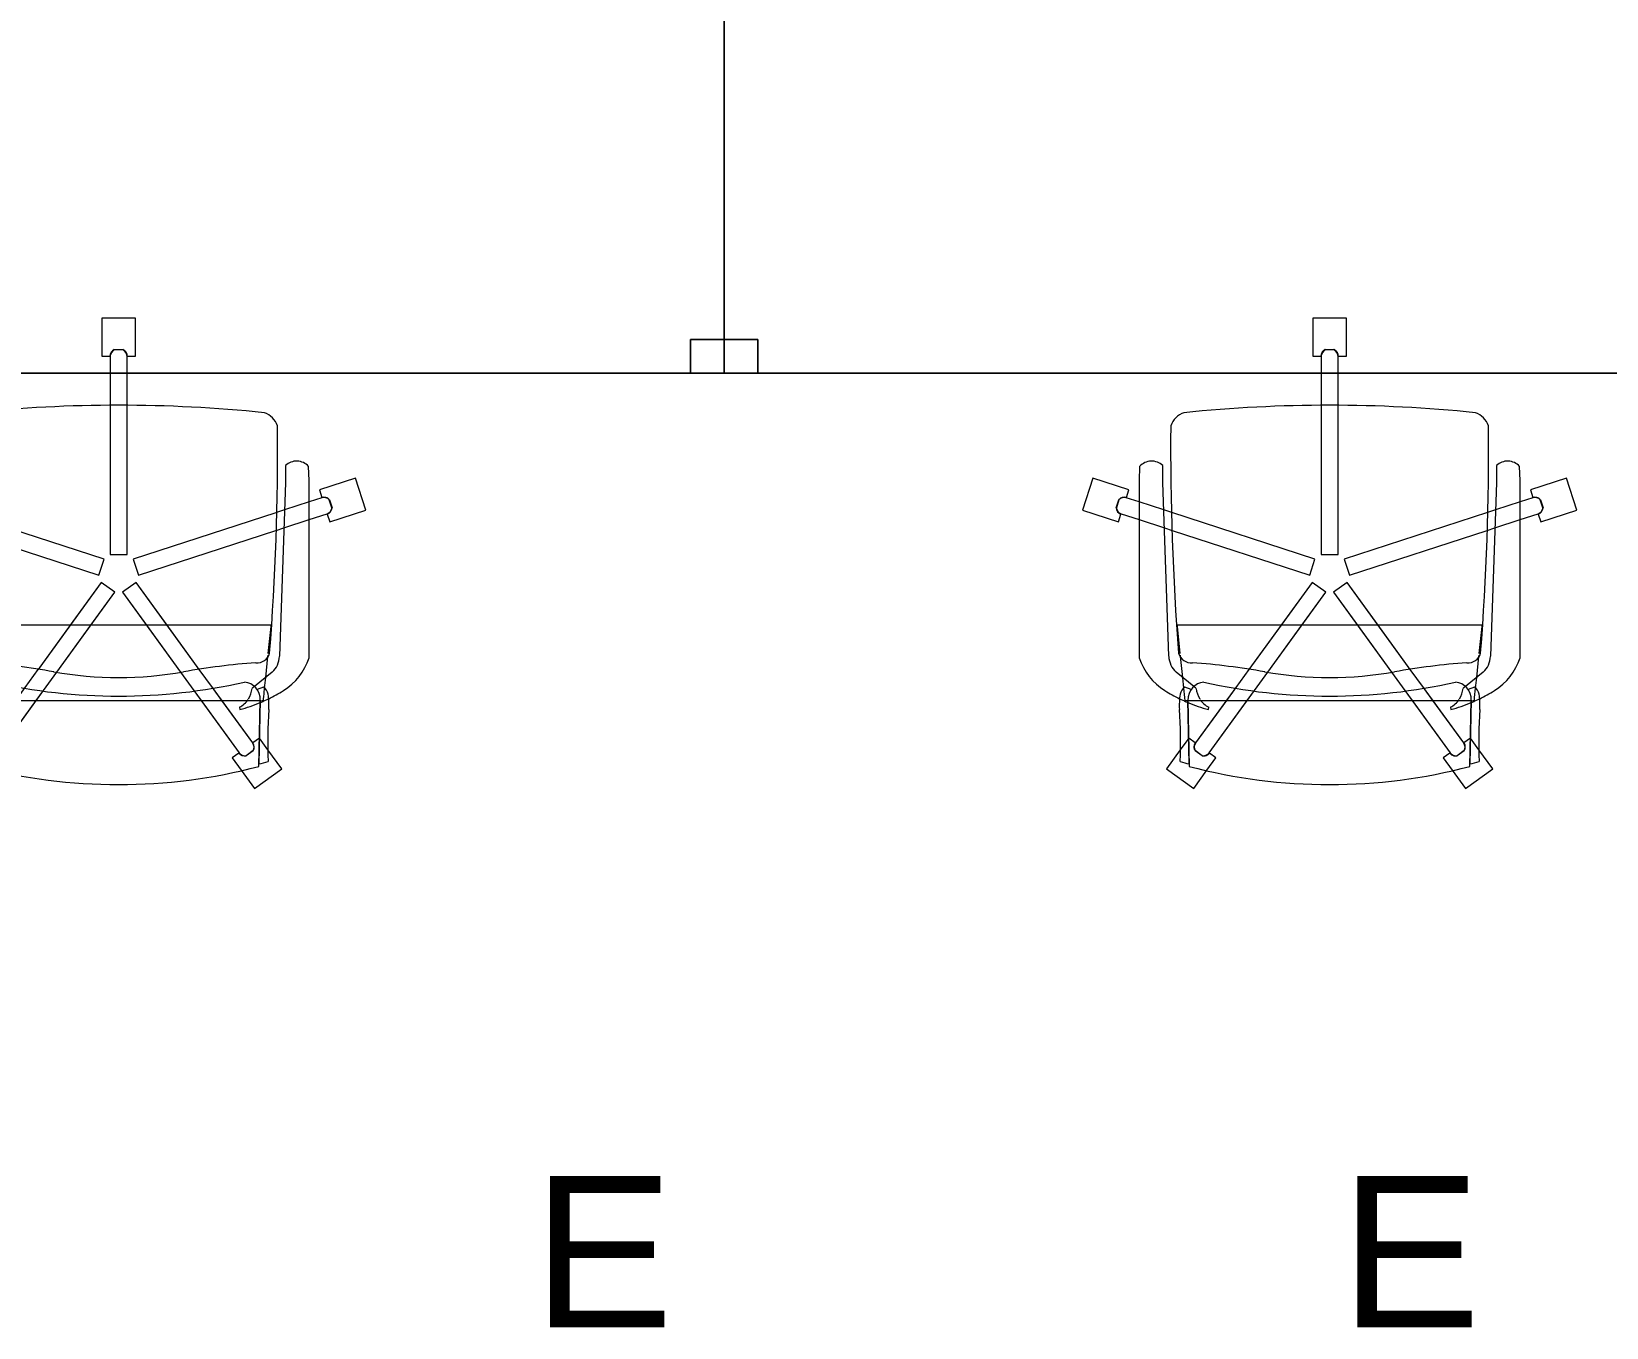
# Model space of a CAD drawing. Header units: inches. Extents: x 385 to 2249, y -1773 to -36.
# Drawn here: x 1760.9 to 1854.5, y -1548.2 to -1471.2 of the extents above; entities that cross this region are included whole.
import ezdxf

# ---------------------------------------------------------------- set-up
doc = ezdxf.new("R2010")
doc.units = ezdxf.units.IN
doc.header["$MEASUREMENT"] = 0
doc.layers.add('A-ANNO-NOTE', color=131, linetype='Continuous', lineweight=30)
doc.layers.add('I-FURN', color=30, linetype='Continuous', lineweight=9)
doc.styles.add('Swis721 Lt BT', font='swissl.ttf', dxfattribs={"height": 9})

# ---------------------------------------------------------------- blocks, each defined once
blk = doc.blocks.new('Rectangular Table - Rectangular Table-5809076-Level 6 POWER _ SIGNAL')
at = {"layer": 'I-FURN'}
for p, q in [((-34, 18.131), (-36, 18.131)), ((-36, 18.131), (-36, 16.131)), ((-36, 16.131), (-36, 18.131)), ((-36, 18.131), (-34, 18.131)), ((36, 18.131), (-36, 18.131)), ((-36, 18.131), (-36, -18.131)), ((-36, -18.131), (-36, 18.131)), ((-36, 18.131), (36, 18.131)), ((-34, 16.131), (-34, 18.131)), ((-34, 18.131), (-34, 16.131)), ((34, 18.131), (34, 16.131)), ((36, 18.131), (34, 18.131)), ((34, 18.131), (36, 18.131)), ((34, 16.131), (34, 18.131)), ((36, 16.131), (36, 18.131)), ((36, 18.131), (36, 16.131)), ((36, -18.131), (36, 18.131)), ((36, 18.131), (36, -18.131)), ((-36, 16.131), (-34, 16.131)), ((-34, 16.131), (-36, 16.131)), ((34, 16.131), (36, 16.131)), ((36, 16.131), (34, 16.131)), ((-34, -16.131), (-36, -16.131)), ((-36, -16.131), (-36, -18.131)), ((-36, -18.131), (-36, -16.131)), ((-36, -16.131), (-34, -16.131)), ((-34, -18.131), (-34, -16.131)), ((-34, -16.131), (-34, -18.131)), ((36, -16.131), (34, -16.131)), ((34, -16.131), (34, -18.131)), ((34, -18.131), (34, -16.131)), ((34, -16.131), (36, -16.131)), ((36, -18.131), (36, -16.131)), ((36, -16.131), (36, -18.131)), ((-36, -18.131), (-34, -18.131)), ((-34, -18.131), (-36, -18.131)), ((-36, -18.131), (36, -18.131)), ((36, -18.131), (-36, -18.131)), ((34, -18.131), (36, -18.131)), ((36, -18.131), (34, -18.131))]:
    blk.add_line(p, q, dxfattribs=at)
blk = doc.blocks.new('F-Haworth_Chair_X99-Seminar - X99 Advanced Seminar Chair-V101-Level 6 POWER _ SIGNAL')
at = {"layer": 'I-FURN'}
for p, q in [((-8.081, 12.824), (-9.699, 11.649)), ((-8.081, 12.824), (-9.699, 11.649)), ((-7.291, 11.736), (-8.081, 12.824)), ((-7.291, 11.736), (-8.081, 12.824)), ((8.081, 12.824), (7.291, 11.737)), ((8.081, 12.824), (7.291, 11.737)), ((9.699, 11.649), (8.081, 12.824)), ((9.699, 11.649), (8.081, 12.824)), ((-9.699, 11.649), (-8.879, 10.52)), ((-9.699, 11.649), (-8.879, 10.52)), ((-8.342, 11.518), (-8.423, 7.569)), ((-8.423, 7.569), (-8.345, 11.369)), ((-6.759, 11.004), (-7.291, 11.736)), ((-6.759, 11.004), (-7.291, 11.736)), ((7.291, 11.737), (6.759, 11.004)), ((7.291, 11.737), (6.759, 11.004)), ((8.423, 7.569), (8.342, 11.518)), ((8.345, 11.369), (8.423, 7.569)), ((8.879, 10.52), (9.699, 11.649)), ((8.879, 10.52), (9.699, 11.649)), ((-8.879, 10.52), (-8.377, 9.828)), ((-8.879, 10.52), (-8.377, 9.828)), ((-8.002, 10.577), (-7.586, 10.879)), ((-8.002, 10.577), (-7.586, 10.879)), ((-7.586, 10.866), (-7.99, 10.573)), ((-7.586, 10.866), (-7.99, 10.573)), ((-4.902, 7.597), (-7.163, 10.71)), ((-4.473, 7.007), (-7.163, 10.71)), ((-7.15, 10.72), (-6.759, 11.004)), ((-7.15, 10.72), (-6.759, 11.004)), ((7.163, 10.71), (4.473, 7.007)), ((7.163, 10.71), (4.902, 7.597)), ((6.759, 11.004), (7.15, 10.72)), ((6.759, 11.004), (7.15, 10.72)), ((7.586, 10.879), (8.002, 10.577)), ((7.586, 10.879), (8.002, 10.577)), ((7.99, 10.573), (7.586, 10.866)), ((7.99, 10.573), (7.586, 10.866)), ((8.377, 9.828), (8.879, 10.52)), ((8.377, 9.828), (8.879, 10.52)), ((-8.376, 9.829), (-7.986, 10.112)), ((-8.376, 9.829), (-7.986, 10.112)), ((-7.972, 10.122), (-6.138, 7.597)), ((-7.972, 10.122), (-5.574, 6.821)), ((5.574, 6.821), (7.972, 10.122)), ((6.138, 7.597), (7.972, 10.122)), ((7.986, 10.112), (8.376, 9.829)), ((7.986, 10.112), (8.376, 9.829)), ((-8.604, 7.597), (-8.621, 7.429)), ((-8.488, 7.597), (-8.562, 7.597)), ((-7.645, 7.597), (-8.402, 7.597)), ((-6.138, 7.597), (-7.645, 7.597)), ((-7.182, 7.994), (-7.207, 8.133)), ((-4.902, 7.597), (-6.138, 7.597)), ((-6.138, 7.597), (-5.574, 6.821)), ((4.902, 7.597), (-4.902, 7.597)), ((-4.473, 7.007), (-4.902, 7.597)), ((4.902, 7.597), (4.473, 7.007)), ((6.138, 7.597), (4.902, 7.597)), ((5.574, 6.821), (6.138, 7.597)), ((7.645, 7.597), (6.138, 7.597)), ((7.207, 8.133), (7.182, 7.994)), ((8.402, 7.597), (7.645, 7.597)), ((8.562, 7.597), (8.488, 7.597)), ((8.621, 7.429), (8.604, 7.597)), ((-9.126, 5.919), (-8.071, 6.772)), ((-8.681, 6.866), (-8.748, 6.225)), ((-8.623, 7.419), (-8.681, 6.866)), ((-8.61, 6.81), (-8.235, 6.946)), ((-8.03, 6.805), (-7.947, 6.872)), ((-5.574, 6.821), (-4.795, 5.749)), ((-5.574, 6.821), (-4.795, 5.749)), ((-3.676, 5.911), (-4.473, 7.007)), ((-3.676, 5.911), (-4.473, 7.007)), ((4.473, 7.007), (3.676, 5.911)), ((4.473, 7.007), (3.676, 5.911)), ((4.795, 5.749), (5.574, 6.821)), ((4.795, 5.749), (5.574, 6.821)), ((7.947, 6.872), (8.03, 6.805)), ((8.071, 6.772), (9.126, 5.919)), ((8.235, 6.946), (8.61, 6.81)), ((8.681, 6.866), (8.623, 7.419)), ((8.748, 6.225), (8.681, 6.866)), ((-8.748, 6.225), (-8.878, 4.986)), ((-4.794, 5.748), (-2.886, 3.122)), ((-4.794, 5.748), (-1.038, 0.578)), ((-1.65, 3.122), (-3.676, 5.911)), ((-0.229, 1.165), (-3.676, 5.911)), ((3.676, 5.911), (0.229, 1.165)), ((1.038, 0.578), (4.794, 5.748)), ((3.676, 5.911), (1.65, 3.122)), ((2.886, 3.122), (4.794, 5.748)), ((8.878, 4.986), (8.748, 6.225)), ((-11.324, 5.058), (-11.324, -5.482)), ((-9.919, -5.365), (-9.567, 4.966)), ((-8.898, 4.801), (-9.066, 3.197)), ((-8.878, 4.986), (-8.886, 4.91)), ((8.886, 4.91), (8.878, 4.986)), ((9.066, 3.197), (8.898, 4.801)), ((9.567, 4.966), (9.919, -5.365)), ((11.324, -5.482), (11.324, 5.058)), ((-9.066, 3.197), (-9.074, 3.122)), ((-9.071, 3.122), (-2.886, 3.122)), ((-2.886, 3.122), (-1.65, 3.122)), ((-2.886, 3.122), (-1.038, 0.578)), ((-1.65, 3.122), (1.65, 3.122)), ((-0.229, 1.165), (-1.65, 3.122)), ((1.65, 3.122), (0.229, 1.165)), ((1.038, 0.578), (2.886, 3.122)), ((1.65, 3.122), (2.886, 3.122)), ((2.886, 3.122), (9.071, 3.122)), ((9.074, 3.122), (9.066, 3.197)), ((-1.038, 0.578), (-0.229, 1.165)), ((-1.038, 0.578), (-0.229, 1.165)), ((0.229, 1.165), (1.038, 0.578)), ((0.229, 1.165), (1.038, 0.578)), ((-1.179, 0.143), (-9.368, -2.518)), ((-1.179, 0.143), (-9.368, -2.518)), ((-0.87, -0.808), (-1.179, 0.143)), ((-0.87, -0.808), (-1.179, 0.143)), ((1.179, 0.143), (0.87, -0.808)), ((1.179, 0.143), (0.87, -0.808)), ((9.368, -2.518), (1.179, 0.143)), ((9.368, -2.518), (1.179, 0.143)), ((-9.381, -3.574), (-0.87, -0.808)), ((-9.381, -3.574), (-0.87, -0.808)), ((0.87, -0.808), (9.381, -3.574)), ((0.87, -0.808), (9.381, -3.574)), ((-0.5, -1.077), (-0.5, -9.906)), ((0.5, -1.077), (-0.5, -1.077)), ((-0.5, -1.077), (-0.5, -9.906)), ((0.5, -1.077), (-0.5, -1.077)), ((0.5, -9.906), (0.5, -1.077)), ((0.5, -9.906), (0.5, -1.077)), ((-9.827, -2.667), (-11.324, -3.154)), ((-9.827, -2.667), (-11.324, -3.154)), ((-9.368, -2.518), (-9.827, -2.667)), ((-9.368, -2.518), (-9.827, -2.667)), ((9.827, -2.667), (9.368, -2.518)), ((9.827, -2.667), (9.368, -2.518)), ((11.324, -3.154), (9.827, -2.667)), ((11.324, -3.154), (9.827, -2.667)), ((-12.554, -3.028), (-14.694, -3.723)), ((-12.554, -3.028), (-14.694, -3.723)), ((-14.694, -3.723), (-14.076, -5.625)), ((-14.694, -3.723), (-14.076, -5.625)), ((-12.405, -3.487), (-12.554, -3.028)), ((-12.405, -3.487), (-12.554, -3.028)), ((-11.324, -3.154), (-12.399, -3.503)), ((-11.324, -3.154), (-12.399, -3.503)), ((-11.324, -4.205), (-9.863, -3.73)), ((-11.324, -4.205), (-9.863, -3.73)), ((-9.863, -3.73), (-9.381, -3.574)), ((-9.863, -3.73), (-9.381, -3.574)), ((9.381, -3.574), (9.863, -3.73)), ((9.381, -3.574), (9.863, -3.73)), ((9.863, -3.73), (11.324, -4.205)), ((9.863, -3.73), (11.324, -4.205)), ((12.399, -3.503), (11.324, -3.154)), ((12.399, -3.503), (11.324, -3.154)), ((12.554, -3.028), (12.405, -3.487)), ((12.554, -3.028), (12.405, -3.487)), ((14.694, -3.723), (12.554, -3.028)), ((14.694, -3.723), (12.554, -3.028)), ((14.076, -5.625), (14.694, -3.723)), ((14.076, -5.625), (14.694, -3.723)), ((-12.532, -4.342), (-12.691, -3.853)), ((-12.532, -4.342), (-12.691, -3.853)), ((-12.679, -3.857), (-12.524, -4.332)), ((-12.679, -3.857), (-12.524, -4.332)), ((-12.09, -4.454), (-11.324, -4.205)), ((-12.09, -4.454), (-11.324, -4.205)), ((-11.936, -4.93), (-12.085, -4.47)), ((-11.936, -4.93), (-12.085, -4.47)), ((11.324, -4.205), (12.09, -4.454)), ((11.324, -4.205), (12.09, -4.454)), ((12.085, -4.47), (11.936, -4.93)), ((12.085, -4.47), (11.936, -4.93)), ((12.524, -4.332), (12.679, -3.857)), ((12.524, -4.332), (12.679, -3.857)), ((12.691, -3.853), (12.532, -4.342)), ((12.691, -3.853), (12.532, -4.342)), ((-14.076, -5.625), (-11.936, -4.93)), ((-14.076, -5.625), (-11.936, -4.93)), ((-11.324, -5.482), (-11.295, -6.317)), ((-9.919, -6.365), (-9.919, -5.365)), ((9.919, -5.365), (9.919, -6.365)), ((11.295, -6.317), (11.324, -5.482)), ((11.936, -4.93), (14.076, -5.625)), ((11.936, -4.93), (14.076, -5.625)), ((-0.5, -9.906), (-0.5, -11.869)), ((-0.5, -9.906), (-0.5, -11.869)), ((0.5, -11.869), (0.5, -9.906)), ((0.5, -11.869), (0.5, -9.906)), ((-0.5, -11.869), (-0.5, -12.875)), ((-0.5, -11.869), (-0.5, -12.875)), ((0.5, -12.875), (0.5, -11.869)), ((0.5, -12.875), (0.5, -11.869)), ((-0.517, -12.875), (-1, -12.875)), ((-1, -12.875), (-1, -15.125)), ((-0.517, -12.875), (-1, -12.875)), ((-1, -12.875), (-1, -15.125)), ((1, -12.875), (0.517, -12.875)), ((1, -12.875), (0.517, -12.875)), ((1, -15.125), (1, -12.875)), ((1, -15.125), (1, -12.875)), ((0.257, -13.26), (-0.257, -13.26)), ((0.257, -13.26), (-0.257, -13.26)), ((-0.25, -13.25), (0.25, -13.25)), ((-0.25, -13.25), (0.25, -13.25)), ((-1, -15.125), (1, -15.125)), ((-1, -15.125), (1, -15.125))]:
    blk.add_line(p, q, dxfattribs=at)
for centre, radius, start, end in [((0.001, -20.292), 32.885, 75.30746, 104.69597), ((0.002, -20.729), 33.165, 104.57657, 105.55224), ((-0.002, -20.729), 33.165, 74.44776, 75.42343), ((-36.062, 10.03), 27.198, 355.98565, 2.51182), ((-7.66, 10.356), 0.407, 147.16515, 216.83485), ((-7.66, 10.356), 0.407, 175.03303, 188.96697), ((-7.66, 10.356), 0.407, 147.16515, 175.03303), ((-7.644, 10.361), 0.406, 148.61986, 216), ((-7.644, 10.361), 0.406, 148.61986, 216), ((-7.482, 10.486), 0.407, 90.90091, 104.83485), ((-7.482, 10.486), 0.407, 35.16515, 104.83485), ((-7.492, 10.471), 0.406, 36, 103.38014), ((-7.492, 10.471), 0.406, 36, 103.38014), ((-7.482, 10.486), 0.407, 76.96697, 90.90091), ((-7.482, 10.486), 0.407, 63.03303, 76.96697), ((-7.482, 10.486), 0.407, 35.16515, 63.03303), ((7.482, 10.486), 0.407, 75.16515, 144.83485), ((7.482, 10.486), 0.407, 130.90091, 144.83485), ((7.492, 10.471), 0.406, 76.61986, 144), ((7.492, 10.471), 0.406, 117.04795, 144), ((7.482, 10.486), 0.407, 116.96697, 130.90091), ((7.482, 10.486), 0.407, 103.03303, 116.96697), ((7.492, 10.471), 0.406, 76.61986, 117.04795), ((7.482, 10.486), 0.407, 89.09909, 103.03303), ((7.482, 10.486), 0.407, 75.16515, 89.09909), ((7.644, 10.361), 0.406, 324, 31.38014), ((7.644, 10.361), 0.406, 324, 17.90411), ((7.66, 10.356), 0.407, 323.16515, 32.83485), ((7.644, 10.361), 0.406, 17.90411, 31.38014), ((7.66, 10.356), 0.407, 337.09909, 32.83485), ((36.062, 10.03), 27.198, 177.48818, 184.01435), ((-7.66, 10.356), 0.407, 188.96697, 202.90091), ((-7.66, 10.356), 0.407, 202.90091, 216.83485), ((7.66, 10.356), 0.407, 323.16515, 337.09909), ((-5.201, 7.865), 3.739, 175.98565, 189.90642), ((-4.708, -1.148), 9.612, 113.50939, 116.00359), ((-4.708, -1.148), 9.612, 112.92701, 113.36067), ((-4.708, -1.148), 9.612, 105.06659, 112.7369), ((-7.37, 7.548), 1.054, 178.82139, 214.79985), ((-7.37, 7.548), 1.054, 178.82139, 264.04463), ((-6.554, 6.763), 1.382, 147.5752, 174.91217), ((-6.554, 6.763), 1.382, 117.05034, 145.98126), ((6.554, 6.763), 1.382, 34.01874, 62.94966), ((4.708, -1.148), 9.612, 67.2631, 74.93341), ((7.37, 7.548), 1.054, 275.95537, 1.17861), ((6.554, 6.763), 1.382, 5.08783, 32.4248), ((7.37, 7.548), 1.054, 325.20015, 1.17861), ((4.708, -1.148), 9.612, 66.63933, 67.07299), ((4.708, -1.148), 9.612, 63.99641, 66.49061), ((5.201, 7.865), 3.739, 350.09358, 4.01435), ((-7.872, 3.924), 3.634, 121.95219, 161.82107), ((-4.708, -1.148), 9.612, 116.00359, 121.95219), ((-8.28, 7.327), 0.613, 189.90642, 237.45732), ((0, -26.495), 33.832, 77.22846, 102.77154), ((8.28, 7.327), 0.613, 302.54268, 350.09358), ((4.708, -1.148), 9.612, 58.04781, 63.99641), ((7.872, 3.924), 3.634, 18.17893, 58.04781), ((-8.183, 4.904), 1.385, 132.89216, 177.19873), ((-11.319, 48.077), 42.842, 274.23006, 280.02334), ((0, -15.966), 22.194, 79.97666, 100.02334), ((11.319, 48.077), 42.842, 259.97666, 265.76994), ((8.183, 4.904), 1.385, 2.80127, 47.10784), ((144.065, -7.322), 153.519, 175.47868, 180.52505), ((-8.236, 4.592), 0.763, 84.23375, 165.76625), ((8.236, 4.592), 0.763, 14.23375, 95.76625), ((-144.065, -7.322), 153.519, 359.47495, 4.52132), ((-12.285, -3.876), 0.407, 107.16515, 176.83485), ((-12.285, -3.876), 0.407, 107.16515, 176.83485), ((-12.274, -3.889), 0.406, 108, 175.38014), ((-12.274, -3.889), 0.406, 124.99189, 161.90411), ((-12.274, -3.889), 0.406, 121.47603, 124.99189), ((-12.274, -3.889), 0.406, 108, 121.47603), ((12.274, -3.889), 0.406, 45.04795, 72), ((12.274, -3.889), 0.406, 4.61986, 72), ((12.285, -3.876), 0.407, 3.16515, 72.83485), ((12.285, -3.876), 0.407, 3.16515, 72.83485), ((12.274, -3.889), 0.406, 4.61986, 45.04795), ((-12.274, -3.889), 0.406, 161.90411, 175.38014), ((-12.216, -4.085), 0.407, 219.16515, 288.83485), ((-12.216, -4.085), 0.407, 219.16515, 288.83485), ((-12.216, -4.068), 0.406, 220.61986, 224.22498), ((-12.216, -4.068), 0.406, 220.61986, 288), ((-12.216, -4.068), 0.406, 224.22498, 274.52397), ((-12.216, -4.068), 0.406, 274.52397, 288), ((12.216, -4.085), 0.407, 251.16515, 320.83485), ((12.216, -4.085), 0.407, 251.16515, 320.83485), ((12.216, -4.068), 0.406, 252, 319.38014), ((12.216, -4.068), 0.406, 252, 265.47603), ((12.216, -4.068), 0.406, 265.47603, 305.90411), ((12.216, -4.068), 0.406, 305.90411, 319.38014), ((-10.584, -5.679), 0.956, 221.89014, 314.10986), ((10.584, -5.679), 0.956, 225.89014, 318.10986), ((-8.213, -8.279), 1.314, 200.04325, 249.95675), ((8.213, -8.279), 1.314, 290.04325, 339.95675), ((0, 75.008), 84.963, 264.14745, 275.85255), ((-0.11, -12.881), 0.407, 179.16515, 220.96697), ((-0.11, -12.881), 0.407, 179.16515, 248.83485), ((-0.094, -12.875), 0.406, 180, 193.47603), ((-0.094, -12.875), 0.406, 180, 247.38014), ((-0.094, -12.875), 0.406, 193.47603, 233.90411), ((0.094, -12.875), 0.406, 292.61986, 360), ((0.11, -12.881), 0.407, 291.16515, 0.83485), ((0.094, -12.875), 0.406, 306.09589, 346.52397), ((0.11, -12.881), 0.407, 319.03303, 0.83485), ((0.094, -12.875), 0.406, 346.52397, 360), ((-0.11, -12.881), 0.407, 220.96697, 234.90091), ((-0.11, -12.881), 0.407, 234.90091, 248.83485), ((-0.094, -12.875), 0.406, 233.90411, 247.38014), ((0.094, -12.875), 0.406, 292.61986, 306.09589), ((0.11, -12.881), 0.407, 291.16515, 319.03303)]:
    blk.add_arc(centre, radius, start, end, dxfattribs=at)
blk = doc.blocks.new('F-Haworth_Chair_X99-Seminar - X99 Advanced Seminar Chair-V110-Level 6 POWER _ SIGNAL')
at = {"layer": 'I-FURN'}
for p, q in [((-8.081, 12.824), (-9.699, 11.649)), ((-8.081, 12.824), (-9.699, 11.649)), ((-7.291, 11.736), (-8.081, 12.824)), ((-7.291, 11.736), (-8.081, 12.824)), ((8.081, 12.824), (7.291, 11.737)), ((8.081, 12.824), (7.291, 11.737)), ((9.699, 11.649), (8.081, 12.824)), ((9.699, 11.649), (8.081, 12.824)), ((-9.699, 11.649), (-8.879, 10.52)), ((-9.699, 11.649), (-8.879, 10.52)), ((-8.342, 11.518), (-8.423, 7.569)), ((-8.423, 7.569), (-8.345, 11.369)), ((-6.759, 11.004), (-7.291, 11.736)), ((-6.759, 11.004), (-7.291, 11.736)), ((7.291, 11.737), (6.759, 11.004)), ((7.291, 11.737), (6.759, 11.004)), ((8.423, 7.569), (8.342, 11.518)), ((8.345, 11.369), (8.423, 7.569)), ((8.879, 10.52), (9.699, 11.649)), ((8.879, 10.52), (9.699, 11.649)), ((-8.879, 10.52), (-8.377, 9.828)), ((-8.879, 10.52), (-8.377, 9.828)), ((-8.002, 10.577), (-7.586, 10.879)), ((-8.002, 10.577), (-7.586, 10.879)), ((-7.586, 10.866), (-7.99, 10.573)), ((-7.586, 10.866), (-7.99, 10.573)), ((-4.902, 7.597), (-7.163, 10.71)), ((-4.473, 7.007), (-7.163, 10.71)), ((-7.15, 10.72), (-6.759, 11.004)), ((-7.15, 10.72), (-6.759, 11.004)), ((7.163, 10.71), (4.473, 7.007)), ((7.163, 10.71), (4.902, 7.597)), ((6.759, 11.004), (7.15, 10.72)), ((6.759, 11.004), (7.15, 10.72)), ((7.586, 10.879), (8.002, 10.577)), ((7.586, 10.879), (8.002, 10.577)), ((7.99, 10.573), (7.586, 10.866)), ((7.99, 10.573), (7.586, 10.866)), ((8.377, 9.828), (8.879, 10.52)), ((8.377, 9.828), (8.879, 10.52)), ((-8.376, 9.829), (-7.986, 10.112)), ((-8.376, 9.829), (-7.986, 10.112)), ((-7.972, 10.122), (-6.138, 7.597)), ((-7.972, 10.122), (-5.574, 6.821)), ((5.574, 6.821), (7.972, 10.122)), ((6.138, 7.597), (7.972, 10.122)), ((7.986, 10.112), (8.376, 9.829)), ((7.986, 10.112), (8.376, 9.829)), ((-8.604, 7.597), (-8.621, 7.429)), ((-8.488, 7.597), (-8.562, 7.597)), ((-7.645, 7.597), (-8.402, 7.597)), ((-6.138, 7.597), (-7.645, 7.597)), ((-7.182, 7.994), (-7.207, 8.133)), ((-4.902, 7.597), (-6.138, 7.597)), ((-6.138, 7.597), (-5.574, 6.821)), ((4.902, 7.597), (-4.902, 7.597)), ((-4.473, 7.007), (-4.902, 7.597)), ((4.902, 7.597), (4.473, 7.007)), ((6.138, 7.597), (4.902, 7.597)), ((5.574, 6.821), (6.138, 7.597)), ((7.645, 7.597), (6.138, 7.597)), ((7.207, 8.133), (7.182, 7.994)), ((8.402, 7.597), (7.645, 7.597)), ((8.562, 7.597), (8.488, 7.597)), ((8.621, 7.429), (8.604, 7.597)), ((-9.126, 5.919), (-8.071, 6.772)), ((-8.681, 6.866), (-8.748, 6.225)), ((-8.623, 7.419), (-8.681, 6.866)), ((-8.61, 6.81), (-8.235, 6.946)), ((-8.03, 6.805), (-7.947, 6.872)), ((-5.574, 6.821), (-4.795, 5.749)), ((-5.574, 6.821), (-4.795, 5.749)), ((-3.676, 5.911), (-4.473, 7.007)), ((-3.676, 5.911), (-4.473, 7.007)), ((4.473, 7.007), (3.676, 5.911)), ((4.473, 7.007), (3.676, 5.911)), ((4.795, 5.749), (5.574, 6.821)), ((4.795, 5.749), (5.574, 6.821)), ((7.947, 6.872), (8.03, 6.805)), ((8.071, 6.772), (9.126, 5.919)), ((8.235, 6.946), (8.61, 6.81)), ((8.681, 6.866), (8.623, 7.419)), ((8.748, 6.225), (8.681, 6.866)), ((-8.748, 6.225), (-8.878, 4.986)), ((-4.794, 5.748), (-2.886, 3.122)), ((-4.794, 5.748), (-1.038, 0.578)), ((-1.65, 3.122), (-3.676, 5.911)), ((-0.229, 1.165), (-3.676, 5.911)), ((3.676, 5.911), (0.229, 1.165)), ((1.038, 0.578), (4.794, 5.748)), ((3.676, 5.911), (1.65, 3.122)), ((2.886, 3.122), (4.794, 5.748)), ((8.878, 4.986), (8.748, 6.225)), ((-11.324, 5.058), (-11.324, -5.482)), ((-9.919, -5.365), (-9.567, 4.966)), ((-8.898, 4.801), (-9.066, 3.197)), ((-8.878, 4.986), (-8.886, 4.91)), ((8.886, 4.91), (8.878, 4.986)), ((9.066, 3.197), (8.898, 4.801)), ((9.567, 4.966), (9.919, -5.365)), ((11.324, -5.482), (11.324, 5.058)), ((-9.066, 3.197), (-9.074, 3.122)), ((-9.071, 3.122), (-2.886, 3.122)), ((-2.886, 3.122), (-1.65, 3.122)), ((-2.886, 3.122), (-1.038, 0.578)), ((-1.65, 3.122), (1.65, 3.122)), ((-0.229, 1.165), (-1.65, 3.122)), ((1.65, 3.122), (0.229, 1.165)), ((1.038, 0.578), (2.886, 3.122)), ((1.65, 3.122), (2.886, 3.122)), ((2.886, 3.122), (9.071, 3.122)), ((9.074, 3.122), (9.066, 3.197)), ((-1.038, 0.578), (-0.229, 1.165)), ((-1.038, 0.578), (-0.229, 1.165)), ((0.229, 1.165), (1.038, 0.578)), ((0.229, 1.165), (1.038, 0.578)), ((-1.179, 0.143), (-9.341, -2.509)), ((-1.179, 0.143), (-9.341, -2.509)), ((-0.87, -0.808), (-1.179, 0.143)), ((-0.87, -0.808), (-1.179, 0.143)), ((1.179, 0.143), (0.87, -0.808)), ((1.179, 0.143), (0.87, -0.808)), ((9.368, -2.518), (1.179, 0.143)), ((9.368, -2.518), (1.179, 0.143)), ((-9.341, -3.561), (-0.87, -0.808)), ((-9.341, -3.561), (-0.87, -0.808)), ((0.87, -0.808), (9.381, -3.574)), ((0.87, -0.808), (9.381, -3.574)), ((-0.5, -1.077), (-0.5, -9.906)), ((0.5, -1.077), (-0.5, -1.077)), ((-0.5, -1.077), (-0.5, -9.906)), ((0.5, -1.077), (-0.5, -1.077)), ((0.5, -9.906), (0.5, -1.077)), ((0.5, -9.906), (0.5, -1.077)), ((-9.827, -2.667), (-11.324, -3.154)), ((-9.827, -2.667), (-11.324, -3.154)), ((-9.368, -2.518), (-9.827, -2.667)), ((-9.368, -2.518), (-9.827, -2.667)), ((9.827, -2.667), (9.368, -2.518)), ((9.827, -2.667), (9.368, -2.518)), ((11.324, -3.154), (9.827, -2.667)), ((11.324, -3.154), (9.827, -2.667)), ((-12.554, -3.028), (-14.694, -3.723)), ((-12.554, -3.028), (-14.694, -3.723)), ((-14.694, -3.723), (-14.076, -5.625)), ((-14.694, -3.723), (-14.076, -5.625)), ((-12.405, -3.487), (-12.554, -3.028)), ((-12.405, -3.487), (-12.554, -3.028)), ((-11.324, -3.154), (-12.399, -3.503)), ((-11.324, -3.154), (-12.399, -3.503)), ((-11.324, -4.205), (-9.863, -3.73)), ((-11.324, -4.205), (-9.863, -3.73)), ((-9.863, -3.73), (-9.381, -3.574)), ((-9.863, -3.73), (-9.381, -3.574)), ((9.381, -3.574), (9.863, -3.73)), ((9.381, -3.574), (9.863, -3.73)), ((9.863, -3.73), (11.324, -4.205)), ((9.863, -3.73), (11.324, -4.205)), ((12.399, -3.503), (11.324, -3.154)), ((12.399, -3.503), (11.324, -3.154)), ((12.554, -3.028), (12.405, -3.487)), ((12.554, -3.028), (12.405, -3.487)), ((14.694, -3.723), (12.554, -3.028)), ((14.694, -3.723), (12.554, -3.028)), ((14.076, -5.625), (14.694, -3.723)), ((14.076, -5.625), (14.694, -3.723)), ((-12.532, -4.342), (-12.691, -3.853)), ((-12.532, -4.342), (-12.691, -3.853)), ((-12.679, -3.857), (-12.524, -4.332)), ((-12.679, -3.857), (-12.524, -4.332)), ((-12.09, -4.454), (-11.324, -4.205)), ((-12.09, -4.454), (-11.324, -4.205)), ((-11.936, -4.93), (-12.085, -4.47)), ((-11.936, -4.93), (-12.085, -4.47)), ((11.324, -4.205), (12.09, -4.454)), ((11.324, -4.205), (12.09, -4.454)), ((12.085, -4.47), (11.936, -4.93)), ((12.085, -4.47), (11.936, -4.93)), ((12.524, -4.332), (12.679, -3.857)), ((12.524, -4.332), (12.679, -3.857)), ((12.691, -3.853), (12.532, -4.342)), ((12.691, -3.853), (12.532, -4.342)), ((-14.076, -5.625), (-11.936, -4.93)), ((-14.076, -5.625), (-11.936, -4.93)), ((-11.324, -5.482), (-11.295, -6.317)), ((-9.919, -6.365), (-9.919, -5.365)), ((9.919, -5.365), (9.919, -6.365)), ((11.295, -6.317), (11.324, -5.482)), ((11.936, -4.93), (14.076, -5.625)), ((11.936, -4.93), (14.076, -5.625)), ((-0.5, -9.906), (-0.5, -11.869)), ((-0.5, -9.906), (-0.5, -11.869)), ((0.5, -11.869), (0.5, -9.906)), ((0.5, -11.869), (0.5, -9.906)), ((-0.5, -11.869), (-0.5, -12.875)), ((-0.5, -11.869), (-0.5, -12.875)), ((0.5, -12.875), (0.5, -11.869)), ((0.5, -12.875), (0.5, -11.869)), ((-0.517, -12.875), (-1, -12.875)), ((-1, -12.875), (-1, -15.125)), ((-0.517, -12.875), (-1, -12.875)), ((-1, -12.875), (-1, -15.125)), ((1, -12.875), (0.517, -12.875)), ((1, -12.875), (0.517, -12.875)), ((1, -15.125), (1, -12.875)), ((1, -15.125), (1, -12.875)), ((0.257, -13.26), (-0.257, -13.26)), ((0.257, -13.26), (-0.257, -13.26)), ((-0.25, -13.25), (0.25, -13.25)), ((-0.25, -13.25), (0.25, -13.25)), ((-1, -15.125), (1, -15.125)), ((-1, -15.125), (1, -15.125))]:
    blk.add_line(p, q, dxfattribs=at)
for centre, radius, start, end in [((0.001, -20.292), 32.885, 75.30746, 104.69597), ((0.002, -20.729), 33.165, 104.57657, 105.55224), ((-0.002, -20.729), 33.165, 74.44776, 75.42343), ((-36.062, 10.03), 27.198, 355.98565, 2.51182), ((-7.66, 10.356), 0.407, 147.16515, 216.83485), ((-7.66, 10.356), 0.407, 147.16515, 216.83485), ((-7.644, 10.361), 0.406, 148.61986, 216), ((-7.644, 10.361), 0.406, 148.61986, 216), ((-7.482, 10.486), 0.407, 35.16515, 104.83485), ((-7.482, 10.486), 0.407, 35.16515, 104.83485), ((-7.492, 10.471), 0.406, 36, 103.38014), ((-7.492, 10.471), 0.406, 36, 103.38014), ((7.482, 10.486), 0.407, 75.16515, 144.83485), ((7.482, 10.486), 0.407, 75.16515, 144.83485), ((7.492, 10.471), 0.406, 76.61986, 144), ((7.492, 10.471), 0.406, 117.04795, 144), ((7.492, 10.471), 0.406, 76.61986, 117.04795), ((7.644, 10.361), 0.406, 324, 31.38014), ((7.644, 10.361), 0.406, 324, 17.90411), ((7.66, 10.356), 0.407, 323.16515, 32.83485), ((7.66, 10.356), 0.407, 323.16515, 32.83485), ((7.644, 10.361), 0.406, 17.90411, 31.38014), ((36.062, 10.03), 27.198, 177.48818, 184.01435), ((-5.201, 7.865), 3.739, 175.98565, 189.90642), ((-4.708, -1.148), 9.612, 113.50939, 116.00359), ((-4.708, -1.148), 9.612, 112.92701, 113.36067), ((-4.708, -1.148), 9.612, 105.06659, 112.7369), ((-7.37, 7.548), 1.054, 178.82139, 214.79985), ((-7.37, 7.548), 1.054, 178.82139, 264.04463), ((-6.554, 6.763), 1.382, 147.5752, 174.91217), ((-6.554, 6.763), 1.382, 117.05034, 145.98126), ((6.554, 6.763), 1.382, 34.01874, 62.94966), ((4.708, -1.148), 9.612, 67.2631, 74.93341), ((7.37, 7.548), 1.054, 275.95537, 1.17861), ((6.554, 6.763), 1.382, 5.08783, 32.4248), ((7.37, 7.548), 1.054, 325.20015, 1.17861), ((4.708, -1.148), 9.612, 66.63933, 67.07299), ((4.708, -1.148), 9.612, 63.99641, 66.49061), ((5.201, 7.865), 3.739, 350.09358, 4.01435), ((-7.872, 3.924), 3.634, 121.95219, 161.82107), ((-4.708, -1.148), 9.612, 116.00359, 121.95219), ((-8.28, 7.327), 0.613, 189.90642, 237.45732), ((0, -26.495), 33.832, 77.22846, 102.77154), ((8.28, 7.327), 0.613, 302.54268, 350.09358), ((4.708, -1.148), 9.612, 58.04781, 63.99641), ((7.872, 3.924), 3.634, 18.17893, 58.04781), ((-8.183, 4.904), 1.385, 132.89216, 177.19873), ((-11.319, 48.077), 42.842, 274.23006, 280.02334), ((0, -15.966), 22.194, 79.97666, 100.02334), ((11.319, 48.077), 42.842, 259.97666, 265.76994), ((8.183, 4.904), 1.385, 2.80127, 47.10784), ((144.065, -7.322), 153.519, 175.47868, 180.52505), ((-8.236, 4.592), 0.763, 84.23375, 165.76625), ((8.236, 4.592), 0.763, 14.23375, 95.76625), ((-144.065, -7.322), 153.519, 359.47495, 4.52132), ((-12.285, -3.876), 0.407, 107.16515, 176.83485), ((-12.285, -3.876), 0.407, 107.16515, 176.83485), ((-12.274, -3.889), 0.406, 108, 175.38014), ((-12.274, -3.889), 0.406, 121.47603, 161.90411), ((-12.274, -3.889), 0.406, 108, 121.47603), ((12.274, -3.889), 0.406, 45.04795, 72), ((12.274, -3.889), 0.406, 4.61986, 72), ((12.285, -3.876), 0.407, 3.16515, 72.83485), ((12.285, -3.876), 0.407, 3.16515, 72.83485), ((12.274, -3.889), 0.406, 4.61986, 45.04795), ((-12.274, -3.889), 0.406, 161.90411, 175.38014), ((-12.216, -4.085), 0.407, 219.16515, 288.83485), ((-12.216, -4.085), 0.407, 219.16515, 288.83485), ((-12.216, -4.068), 0.406, 220.61986, 274.52397), ((-12.216, -4.068), 0.406, 220.61986, 288), ((-12.216, -4.068), 0.406, 274.52397, 288), ((12.216, -4.085), 0.407, 251.16515, 320.83485), ((12.216, -4.085), 0.407, 251.16515, 320.83485), ((12.216, -4.068), 0.406, 252, 319.38014), ((12.216, -4.068), 0.406, 252, 265.47603), ((12.216, -4.068), 0.406, 265.47603, 305.90411), ((12.216, -4.068), 0.406, 305.90411, 319.38014), ((-10.584, -5.679), 0.956, 221.89014, 314.10986), ((10.584, -5.679), 0.956, 225.89014, 318.10986), ((-8.213, -8.279), 1.314, 200.04325, 249.95675), ((8.213, -8.279), 1.314, 290.04325, 339.95675), ((0, 75.008), 84.963, 264.14745, 275.85255), ((-0.11, -12.881), 0.407, 179.16515, 248.83485), ((-0.11, -12.881), 0.407, 179.16515, 248.83485), ((-0.094, -12.875), 0.406, 180, 193.47603), ((-0.094, -12.875), 0.406, 180, 247.38014), ((-0.094, -12.875), 0.406, 193.47603, 233.90411), ((0.094, -12.875), 0.406, 292.61986, 360), ((0.11, -12.881), 0.407, 291.16515, 0.83485), ((0.11, -12.881), 0.407, 291.16515, 0.83485), ((0.094, -12.875), 0.406, 306.09589, 346.52397), ((0.094, -12.875), 0.406, 346.52397, 360), ((-0.094, -12.875), 0.406, 233.90411, 247.38014), ((0.094, -12.875), 0.406, 292.61986, 306.09589)]:
    blk.add_arc(centre, radius, start, end, dxfattribs=at)

msp = doc.modelspace()

# ---------------------------------------------------------------- block references
at = {"layer": 'I-FURN', "rotation": 180}
for name, p in [('Rectangular Table - Rectangular Table-5809076-Level 6 POWER _ SIGNAL', (1766.087, -1473.34)), ('Rectangular Table - Rectangular Table-5809076-Level 6 POWER _ SIGNAL', (1838.087, -1473.34)), ('F-Haworth_Chair_X99-Seminar - X99 Advanced Seminar Chair-V110-Level 6 POWER _ SIGNAL', (1766.087, -1503.34)), ('F-Haworth_Chair_X99-Seminar - X99 Advanced Seminar Chair-V101-Level 6 POWER _ SIGNAL', (1838.087, -1503.34))]:
    msp.add_blockref(name, p, dxfattribs=at)

# ---------------------------------------------------------------- texts
at = {"layer": 'A-ANNO-NOTE', "lineweight": 9, "char_height": 9, "width": 9.393, "attachment_point": 1, "style": 'Swis721 Lt BT'}
for insert in [(1790.694, -1539.208), (1838.694, -1539.208)]:
    msp.add_mtext('E', dxfattribs=dict(at, insert=insert))

doc.saveas('drawing.dxf')
